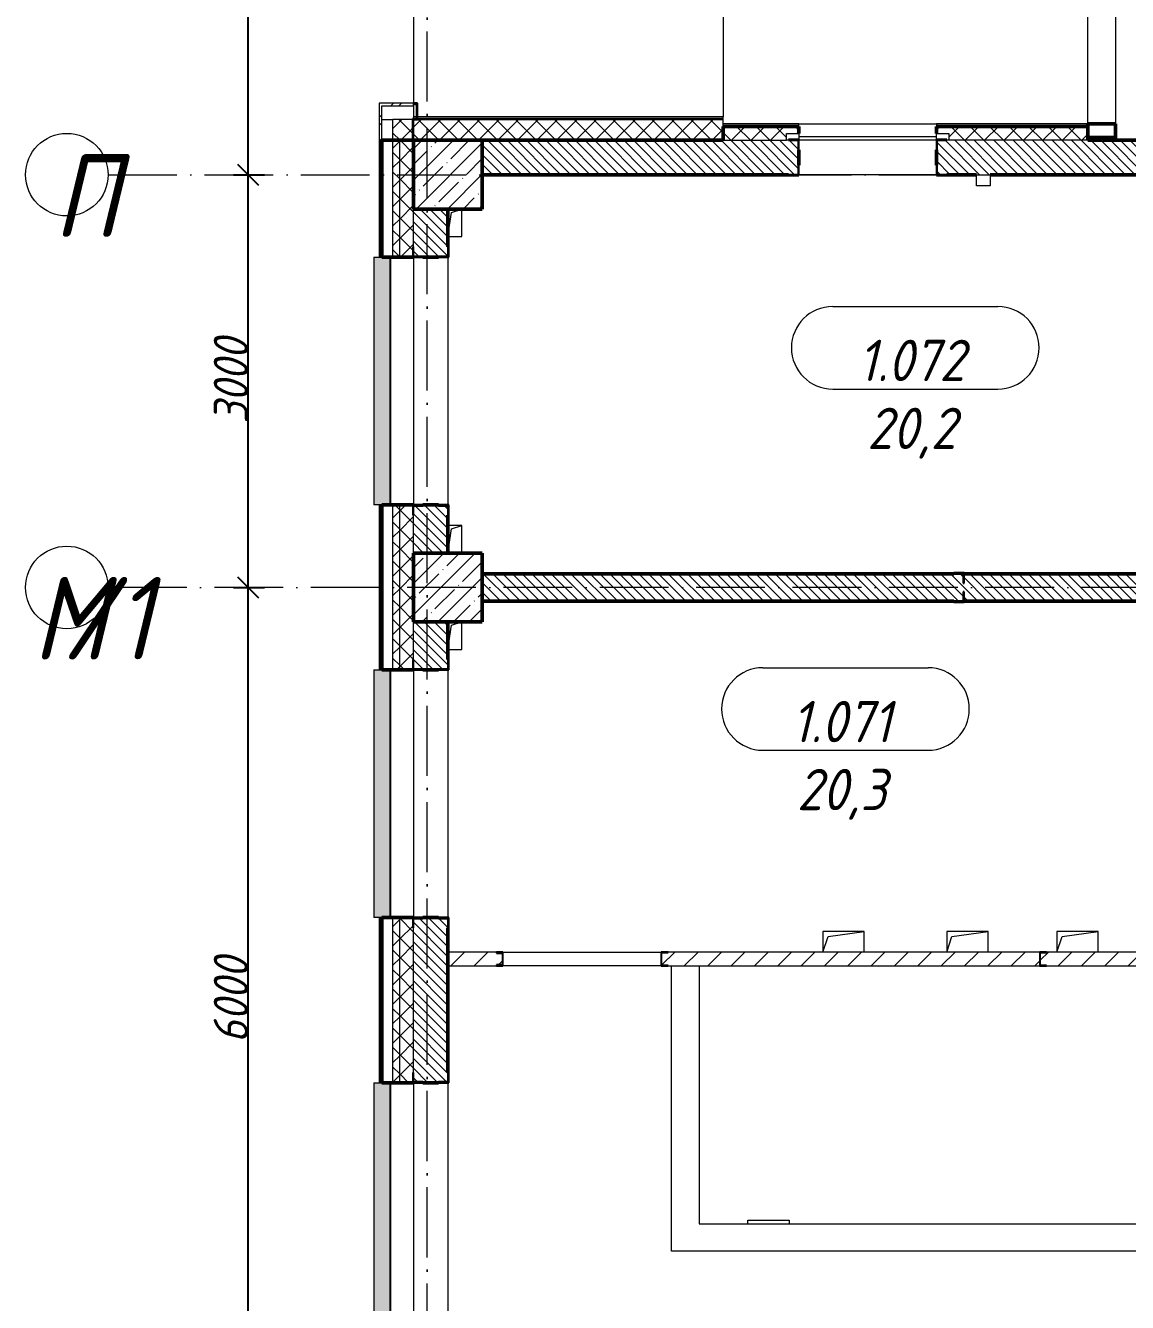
# Model space of a CAD drawing. Header units: millimetres. Extents: x -12989 to 629078, y -109036 to 555275.
# Drawn here: x 507745 to 515751, y 284175 to 293457 of the extents above; entities that cross this region are included whole.
import ezdxf

# ---------------------------------------------------------------- set-up
doc = ezdxf.new("R2010")
doc.units = ezdxf.units.MM
doc.linetypes.add('50_200_ШТРИХ_1Т_ш5_п1_п1_', pattern=[700, 500, -100, 0, -100])
for name, color, linetype, lineweight in [('A-____-____-DIMS', 7, 'Continuous', 9), ('A-DOOR-____-MCUT', 7, 'Continuous', 13), ('A-DOOR-____-OTLN', 7, 'Continuous', 9), ('A-FLOR-____-OTLN', 7, 'Continuous', 9), ('A-GENM-____-MCUT', 7, 'Continuous', 25), ('A-GENM-____-OTLN', 7, 'Continuous', 9), ('A-GENM-____-OTLN-1', 7, 'Continuous', 25), ('A-GLAZ-____-OTLN', 7, 'Continuous', 9), ('A-WALL-____-MCUT-2', 7, 'Continuous', 50), ('A-WALL-____-MCUT-3', 7, 'Continuous', 9), ('A-WALL-____-OTLN', 7, 'Continuous', 9), ('A-WALL-____-PATT-1', 7, 'Continuous', 9), ('A-WALL-FNSH-MCUT-1', 7, 'Continuous', 9), ('E-ELEC-EQPM-OTLN', 7, 'Continuous', 9), ('I-WALL-____-OTLN', 7, 'Continuous', 9), ('S-COLS-____-MCUT', 7, 'Continuous', 50), ('S-COLS-____-OTLN', 7, 'Continuous', 9), ('S-GRID-____-IDEN', 7, 'Continuous', 9), ('S-GRID-____-OTLN-1', 7, '50_200_ШТРИХ_1Т_ш5_п1_п1_', 9)]:
    doc.layers.add(name, color=color, linetype=linetype, lineweight=lineweight)
for name, color, linetype, lineweight, true_color in [('A-AREA-IDEN-1', 7, 'Continuous', 9, 0xaaaaaa), ('A-GLAZ-____-OTLN-1', 7, 'Continuous', 9, 0xc0c0c0), ('A-WALL-____-PATT-2', 7, 'Continuous', 9, 0x787878), ('Оси-3', 7, '50_200_ШТРИХ_1Т_ш5_п1_п1_', 9, 0xaaaaaa)]:
    doc.layers.add(name, color=color, linetype=linetype, lineweight=lineweight, true_color=true_color)
doc.styles.add('ISOCPEUR_I', font='isocpeui.ttf', dxfattribs={"width": 0.9, "height": 2.5})
doc.styles.add('ISOCPEUR_I_9', font='isocpeui.ttf', dxfattribs={"width": 0.9, "height": 250})
doc.dimstyles.new('ISO-2_5_0_9К_БОЛЬШОЙ_ОСИ', dxfattribs={"dimscale": 304.8, "dimtxt": 248.995294, "dimasz": 0.492126, "dimexe": 0.393701, "dimexo": 0, "dimgap": 0, "dimtad": 1, "dimdec": 0, "dimzin": 0, "dimdsep": 46, "dimtxsty": 'ISOCPEUR_I_9', "dimblk1": 'OBLIQUE', "dimblk2": 'OBLIQUE', "dimsah": 1, "dimcen": 0.09, "dimdle": 0.393701, "dimazin": 0, "dimtfac": 1, "dimtdec": 4, "dimtix": 1, "dimtmove": 0, "dimatfit": 3, "dimfxl": 1, "dimtvp": 1, "dimtolj": 1, "dimtzin": 0, "dimarcsym": 2})
pattern_1 = [(135, (513013.31, 265891.49), (-35.35534, -35.35534), [])]
pattern_2 = [(45, (513013.31, 265891.49), (-70.71068, 70.71068), []), (135, (513013.31, 265891.49), (-70.71068, -70.71068), [])]
pattern_3 = [(45, (513013.31, 265891.49), (-85.5366, 85.5366), []), (45, (513070.34, 265891.49), (-85.5366, 85.5366), [])]

# ---------------------------------------------------------------- blocks, each defined once
blk = doc.blocks.new('BSC_Колонна _Прямоугольная - 500х500-V45-АР1_План отверстий 1 этажа в осях 1-64_А-ГГ')
at = {"layer": 'S-COLS-____-OTLN'}
h = blk.add_hatch(dxfattribs=at)
h.set_pattern_fill('FP_77', color=256, style=0, pattern_type=2)
h.set_pattern_definition([(45, (2200, -26481.04), (-114.0493, 114.0493), []), (45, (2314.05, -26481.04), (-114.0493, 114.0493), [201.613, -40.323, 3.353, -36.97])])
h.paths.add_polyline_path([(-250, -250), (250, -250), (250, 250), (-250, 250), (-250, 53.3)], flags=0)
at = {"layer": 'S-COLS-____-MCUT'}
for p, q in [((250, 250), (-250, 250)), ((-250, 250), (-250, -250)), ((250, -250), (250, 250)), ((-250, -250), (250, -250))]:
    blk.add_line(p, q, dxfattribs=at)
blk = doc.blocks.new('BSC_Колонна _Прямоугольная - 500х500-V51-АР1_План отверстий 1 этажа в осях 1-64_А-ГГ')
at = {"layer": 'S-COLS-____-OTLN'}
h = blk.add_hatch(dxfattribs=at)
h.set_pattern_fill('FP_83', color=256, style=0, pattern_type=2)
h.set_pattern_definition([(45, (2200, -23481.04), (-114.0493, 114.0493), []), (45, (2314.05, -23481.04), (-114.0493, 114.0493), [201.613, -40.323, 3.353, -36.97])])
h.paths.add_polyline_path([(-250, -250), (250, -250), (250, 250), (-250, 250)], flags=0)
at = {"layer": 'S-COLS-____-MCUT'}
for p, q in [((250, 250), (-250, 250)), ((-250, 250), (-250, -250)), ((250, -250), (250, 250)), ((-250, -250), (250, -250))]:
    blk.add_line(p, q, dxfattribs=at)
blk = doc.blocks.new('DM_Штора_Противопожарная_Doormaster_EI-60 - ш_1000 х в_2000-26940954-АР1_План отверстий 1 этажа в осях 1-64_А-ГГ')
at = {"layer": 'A-DOOR-____-MCUT'}
for p, q in [((-465, -125), (-450, -125)), ((-465, -175), (-465, -125)), ((-375, -175), (-465, -175)), ((-375, -131), (-375, -175)), ((-375, -150), (625, -150)), ((625, -175), (625, -131)), ((715, -175), (625, -175)), ((700, -125), (715, -125)), ((715, -125), (715, -175))]:
    blk.add_line(p, q, dxfattribs=at)
at = {"layer": 'E-ELEC-EQPM-OTLN'}
for p, q in [((-765, 205), (-665, 205)), ((-765, 125), (-765, 205)), ((-665, 205), (-665, 125)), ((-665, 125), (-765, 125))]:
    blk.add_line(p, q, dxfattribs=at)
blk = doc.blocks.new('Фахверк_СКБ_Уголок - 250_2700-27497298-АР1_План отверстий 1 этажа в осях 1-64_А-ГГ')
at = {"layer": 'A-GENM-____-MCUT'}
for p, q in [((200, 181), (125, 181)), ((125, 181), (125, 106)), ((125, 106), (131, 106)), ((131, 106), (131, 175)), ((131, 175), (200, 175)), ((200, 175), (200, 181)), ((131, -6), (125, -6)), ((125, -6), (125, -81)), ((125, -81), (200, -81)), ((131, -75), (131, -6)), ((200, -75), (131, -75)), ((200, -81), (200, -75))]:
    blk.add_line(p, q, dxfattribs=at)
blk = doc.blocks.new('Фахверк_СКБ_Уголок - 250_3600-27498263-АР1_План отверстий 1 этажа в осях 1-64_А-ГГ')
at = {"layer": 'A-GENM-____-MCUT'}
for p, q in [((200, 181), (125, 181)), ((125, 181), (125, 106)), ((125, 106), (131, 106)), ((131, 106), (131, 175)), ((131, 175), (200, 175)), ((200, 175), (200, 181)), ((131, -6), (125, -6)), ((125, -6), (125, -81)), ((125, -81), (200, -81)), ((131, -75), (131, -6)), ((200, -75), (131, -75)), ((200, -81), (200, -75))]:
    blk.add_line(p, q, dxfattribs=at)
blk = doc.blocks.new('154_Фахверк_СКБ_Швеллер - Тип_100_4010-27736299-АР1_План отверстий 1 этажа в осях 1-64_А-ГГ')
at = {"layer": 'A-GENM-____-MCUT'}
for p, q in [((175, 50), (125, 50)), ((125, 50), (125, -50)), ((128, 47), (175, 47)), ((128, -47), (128, 47)), ((175, 47), (175, 50)), ((125, -50), (175, -50)), ((175, -47), (128, -47)), ((175, -50), (175, -47))]:
    blk.add_line(p, q, dxfattribs=at)
blk = doc.blocks.new('Фахверк_СКБ_Уголок - 200_3600-27915153-АР1_План отверстий 1 этажа в осях 1-64_А-ГГ')
at = {"layer": 'A-GENM-____-MCUT'}
for p, q in [((125, 156), (50, 156)), ((50, 156), (50, 150)), ((50, 150), (119, 150)), ((119, 150), (119, 81)), ((125, 81), (125, 156)), ((119, 81), (125, 81)), ((125, 19), (119, 19)), ((119, 19), (119, -50)), ((125, -56), (125, 19)), ((119, -50), (50, -50)), ((50, -50), (50, -56)), ((50, -56), (125, -56))]:
    blk.add_line(p, q, dxfattribs=at)
blk = doc.blocks.new('154_Стойка_СКБ_Швеллер - СМ-2230_100-28215779-АР1_План отверстий 1 этажа в осях 1-64_А-ГГ')
at = {"layer": 'A-GENM-____-MCUT'}
for p, q in [((171, 50), (125, 50)), ((125, 50), (125, -50)), ((129.5, 42.4), (171, 42.4)), ((129.5, -42.4), (129.5, 42.4)), ((171, 42.4), (171, 50)), ((125, -50), (171, -50)), ((171, -42.4), (129.5, -42.4)), ((171, -50), (171, -42.4))]:
    blk.add_line(p, q, dxfattribs=at)
blk = doc.blocks.new('AR_Отверстие прямоугольное _в плите_ - AR_Отверстие прямоугольное _в плите_-30459777-АР1_План отверстий 1 этажа в осях 1-64_А-ГГ')
at = {"layer": 'A-GENM-____-OTLN'}
for p, q in [((150, 75), (-150, 75)), ((-150, 75), (-150, -75)), ((-150, -75), (-112.5, 37.5)), ((-112.5, 37.5), (150, 75)), ((150, -75), (150, 75))]:
    blk.add_line(p, q, dxfattribs=at)
blk = doc.blocks.new('AR_Отверстие прямоугольное _в плите_ - AR_Отверстие прямоугольное _в плите_-V174-АР1_План отверстий 1 этажа в осях 1-64_А-ГГ')
at = {"layer": 'A-GENM-____-OTLN'}
for p, q in [((-25, 75), (50, 100)), ((50, -100), (50, 100)), ((-50, -100), (-25, 75)), ((-50, -100), (50, -100))]:
    blk.add_line(p, q, dxfattribs=at)
blk = doc.blocks.new('AR_Отверстие прямоугольное _в плите_ - AR_Отверстие прямоугольное _в плите_-V173-АР1_План отверстий 1 этажа в осях 1-64_А-ГГ')
at = {"layer": 'A-GENM-____-OTLN'}
for p, q in [((50, 100), (-50, 100)), ((-25, 75), (50, 100)), ((50, -100), (50, 100)), ((-50, -100), (-25, 75))]:
    blk.add_line(p, q, dxfattribs=at)
blk = doc.blocks.new('Отлив_СКБ - Отлив витража_120_НВФ-31885689-АР1_План отверстий 1 этажа в осях 1-64_А-ГГ')
at = {"layer": 'A-GLAZ-____-OTLN-1'}
for points in [[(1800, 2), (1800, 120), (0, 120), (0, 2), (1264.5, 2)], [(1264.5, 0), (1800, 0), (1800, 2), (0, 2), (0, 0)]]:
    blk.add_hatch(color=256, dxfattribs=at).paths.add_polyline_path(points, flags=0)
at = {"layer": 'A-GLAZ-____-OTLN'}
for p, q in [((0, 83), (0, 120)), ((1800, 120), (0, 120)), ((1800, 120), (1800, 83)), ((0, 2), (1800, 2)), ((1800, 0), (0, 0))]:
    blk.add_line(p, q, dxfattribs=at)
blk = doc.blocks.new('О_Общий_Откосы металлические_СКБ_Боковой - О_Общий_Откосы металлические_СКБ_Боковой-32003644-АР1_План отверстий 1 этажа в осях 1-64_А-ГГ')
at = {"layer": 'A-GENM-____-MCUT'}
for p, q in [((120, 0), (0, 0)), ((0, 0), (0, -30)), ((120, -30), (120, 0)), ((0, -30), (7, -30)), ((7, -30), (7, -7)), ((7, -7), (113, -7)), ((113, -7), (113, -37)), ((113, -37), (270, -37)), ((270, -30), (120, -30)), ((270, -37), (270, -30))]:
    blk.add_line(p, q, dxfattribs=at)
blk = doc.blocks.new('BSC_Колонна _Прямоугольная1 - 200х100 _металл_-35284186-АР1_План отверстий 1 этажа в осях 1-64_А-ГГ')
at = {"layer": 'S-COLS-____-MCUT'}
for p, q in [((100, 50), (-100, 50)), ((-100, 50), (-100, -50)), ((100, -50), (100, 50)), ((-100, -50), (100, -50))]:
    blk.add_line(p, q, dxfattribs=at)
blk = doc.blocks.new('Ось сетки - Круг_Ø6_00__ISO-2_5_0_9K_-25732049-АР1_План отверстий 1 этажа в осях 1-64_А-ГГ')
at = {"layer": 'S-GRID-____-IDEN'}
blk.add_circle((0, 0), 3, dxfattribs=at)
blk = doc.blocks.new('_Oblique')
at = {"color": 0, "linetype": 'ByBlock', "lineweight": -2}
blk.add_line((-0.5, -0.5), (0.5, 0.5), dxfattribs=at)
blk = doc.blocks.new('*D5718')
at = {"layer": 'A-____-____-DIMS', "color": 0, "lineweight": -2, "transparency": 16777216}
for p, q in [((509361.9, 283252.5), (509361.9, 289492.5)), ((509255.8, 289372.5), (509481.9, 289372.5)), ((509255.8, 283372.5), (509481.9, 283372.5))]:
    blk.add_line(p, q, dxfattribs=at)
at = {"layer": 'Defpoints', "color": 0, "transparency": 16777216}
for p in [(509255.8, 289372.5), (509361.9, 289372.5), (509255.8, 283372.5)]:
    blk.add_point(p, dxfattribs=at)
at = {"layer": 'A-____-____-DIMS', "color": 0, "lineweight": -2, "transparency": 16777216, "xscale": 150, "yscale": 150, "zscale": 150}
for p, rotation in [((509361.9, 289372.5), 90), ((509361.9, 283372.5), 270)]:
    blk.add_blockref('_Oblique', p, dxfattribs=dict(at, rotation=rotation))
at = {"layer": 'A-____-____-DIMS', "color": 0, "transparency": 16777216, "insert": (509236.9, 286372.5), "char_height": 250, "width": 758.478, "attachment_point": 5, "rotation": 90, "style": 'ISOCPEUR_I_9'}
blk.add_mtext('\\A1;6000', dxfattribs=at)
blk = doc.blocks.new('*D5719')
at = {"layer": 'A-____-____-DIMS', "color": 0, "lineweight": -2, "transparency": 16777216}
for p, q in [((509361.9, 289252.5), (509361.9, 292492.5)), ((509255.8, 292372.5), (509481.9, 292372.5)), ((509255.8, 289372.5), (509481.9, 289372.5))]:
    blk.add_line(p, q, dxfattribs=at)
at = {"layer": 'Defpoints', "color": 0, "transparency": 16777216}
for p in [(509255.8, 292372.5), (509361.9, 292372.5), (509255.8, 289372.5)]:
    blk.add_point(p, dxfattribs=at)
at = {"layer": 'A-____-____-DIMS', "color": 0, "lineweight": -2, "transparency": 16777216, "xscale": 150, "yscale": 150, "zscale": 150}
for p, rotation in [((509361.9, 292372.5), 90), ((509361.9, 289372.5), 270)]:
    blk.add_blockref('_Oblique', p, dxfattribs=dict(at, rotation=rotation))
at = {"layer": 'A-____-____-DIMS', "color": 0, "transparency": 16777216, "insert": (509236.9, 290872.5), "char_height": 250, "width": 758.478, "attachment_point": 5, "rotation": 90, "style": 'ISOCPEUR_I_9'}
blk.add_mtext('\\A1;3000', dxfattribs=at)
blk = doc.blocks.new('*D5720')
at = {"layer": 'A-____-____-DIMS', "color": 0, "lineweight": -2, "transparency": 16777216}
for p, q in [((509361.9, 292252.5), (509361.9, 298492.5)), ((509255.8, 298372.5), (509481.9, 298372.5)), ((509255.8, 292372.5), (509481.9, 292372.5))]:
    blk.add_line(p, q, dxfattribs=at)
at = {"layer": 'Defpoints', "color": 0, "transparency": 16777216}
for p in [(509255.8, 298372.5), (509361.9, 298372.5), (509255.8, 292372.5)]:
    blk.add_point(p, dxfattribs=at)
at = {"layer": 'A-____-____-DIMS', "color": 0, "lineweight": -2, "transparency": 16777216, "xscale": 150, "yscale": 150, "zscale": 150}
for p, rotation in [((509361.9, 298372.5), 90), ((509361.9, 292372.5), 270)]:
    blk.add_blockref('_Oblique', p, dxfattribs=dict(at, rotation=rotation))
at = {"layer": 'A-____-____-DIMS', "color": 0, "transparency": 16777216, "insert": (509236.9, 295372.5), "char_height": 250, "width": 758.478, "attachment_point": 5, "rotation": 90, "style": 'ISOCPEUR_I_9'}
blk.add_mtext('\\A1;6000', dxfattribs=at)
blk = doc.blocks.new('AAR_СКБ_Марка_помещения_1_5 ммп - Номер _ Площадь-27962135-АИ_План этажа_Стены_1')
at = {"layer": 'A-AREA-IDEN-1'}
for p, q in [((-2.987, 3), (3.013, 3)), ((-2.987, 0), (3.013, 0))]:
    blk.add_line(p, q, dxfattribs=at)
for centre, start, end in [((-2.987, 1.5), 90, 270), ((3.013, 1.5), 270, 90)]:
    blk.add_arc(centre, 1.5, start, end, dxfattribs=at)

msp = doc.modelspace()

# ---------------------------------------------------------------- hatches: boundary and pattern name
at = {"layer": 'A-WALL-____-PATT-1'}
h = msp.add_hatch(dxfattribs=at)
h.set_pattern_fill('FP_6', color=256, style=0, pattern_type=2)
h.set_pattern_definition(pattern_1)
h.paths.add_polyline_path([(515463.3109, 292622.5335), (515663.3109, 292622.5335), (515663.3109, 292642.5335), (515463.3109, 292642.5335)], flags=0)
h.paths.add_polyline_path([(515663.3109, 298102.5335), (515663.3109, 298122.5335), (515463.3109, 298122.5335), (515463.3109, 298102.5335), (515496.6442, 298102.5335)], flags=0)
h = msp.add_hatch(dxfattribs=at)
h.set_pattern_fill('FP_3', color=256, style=0, pattern_type=2)
h.set_pattern_definition(pattern_3)
h.paths.add_polyline_path([(510563.3109, 292872.5335), (510563.3109, 292892.5335), (510313.3109, 292892.5335), (510313.3109, 292872.5335), (510333.3109, 292872.5335)], flags=0)
h = msp.add_hatch(dxfattribs=at)
h.set_pattern_fill('FP_3', color=256, style=0, pattern_type=2)
h.set_pattern_definition(pattern_3)
h.paths.add_polyline_path([(510333.3109, 275407.5335), (510333.3109, 277722.5335), (510313.3109, 277722.5335), (510313.3109, 275407.5335)], flags=0)
h.paths.add_polyline_path([(510333.3109, 279522.5335), (510333.3109, 280972.5335), (510313.3109, 280972.5335), (510313.3109, 279522.5335)], flags=0)
h.paths.add_polyline_path([(510333.3109, 282772.5335), (510333.3109, 283972.5335), (510313.3109, 283972.5335), (510313.3109, 282772.5335)], flags=0)
h.paths.add_polyline_path([(510333.3109, 285772.5335), (510333.3109, 286972.5335), (510313.3109, 286972.5335), (510313.3109, 285772.5335)], flags=0)
h.paths.add_polyline_path([(510313.3109, 288772.5335), (510333.3109, 288772.5335), (510333.3109, 289972.5335), (510313.3109, 289972.5335), (510313.3109, 288985.8214)], flags=0)
h.paths.add_polyline_path([(510333.3109, 291772.5335), (510333.3109, 292872.5335), (510313.3109, 292872.5335), (510313.3109, 291772.5335)], flags=0)
h = msp.add_hatch(dxfattribs=at)
h.set_pattern_fill('FP_1', color=256, style=0, pattern_type=2)
h.set_pattern_definition(pattern_2)
h.paths.add_polyline_path([(512813.3109, 292622.5335), (512813.3109, 292772.5335), (510413.3109, 292772.5335), (510413.3109, 292622.5335), (511230.8965, 292622.5335)], flags=0)
h = msp.add_hatch(dxfattribs=at)
h.set_pattern_fill('FP_1', color=256, style=0, pattern_type=2)
h.set_pattern_definition(pattern_2)
h.paths.add_polyline_path([(515463.3109, 292622.5335), (515463.3109, 292722.5335), (514363.3109, 292722.5335), (514363.3109, 292672.5335), (514453.3109, 292672.5335), (514453.3109, 292622.5335), (514765.8251, 292622.5335)], flags=0)
h.paths.add_polyline_path([(512998.3608, 292622.5335), (513273.3109, 292622.5335), (513273.3109, 292672.5335), (513363.3109, 292672.5335), (513363.3109, 292722.5335), (512813.3109, 292722.5335), (512813.3109, 292622.5335)], flags=0)
h = msp.add_hatch(dxfattribs=at)
h.set_pattern_fill('FP_1', color=256, style=0, pattern_type=2)
h.set_pattern_definition(pattern_2)
h.paths.add_polyline_path([(510463.3109, 275407.5335), (510463.3109, 277722.5335), (510413.3109, 277722.5335), (510413.3109, 275407.5335)], flags=0)
h.paths.add_polyline_path([(510413.3109, 279522.5335), (510463.3109, 279522.5335), (510463.3109, 280972.5335), (510413.3109, 280972.5335), (510413.3109, 279525.8875)], flags=0)
h.paths.add_polyline_path([(510463.3109, 282772.5335), (510463.3109, 283972.5335), (510413.3109, 283972.5335), (510413.3109, 282772.5335)], flags=0)
h.paths.add_polyline_path([(510463.3109, 285772.5335), (510463.3109, 286972.5335), (510413.3109, 286972.5335), (510413.3109, 285772.5335)], flags=0)
h.paths.add_polyline_path([(510463.3109, 288772.5335), (510463.3109, 289972.5335), (510413.3109, 289972.5335), (510413.3109, 288772.5335)], flags=0)
h.paths.add_polyline_path([(510413.3109, 291772.5335), (510463.3109, 291772.5335), (510463.3109, 292622.5335), (510413.3109, 292622.5335), (510413.3109, 292425.7974)], flags=0)
h = msp.add_hatch(dxfattribs=at)
h.set_pattern_fill('FP_1', color=256, style=0, pattern_type=2)
h.set_pattern_definition(pattern_2)
h.paths.add_polyline_path([(510563.3109, 275407.5335), (510563.3109, 277647.5335), (510557.3109, 277647.5335), (510557.3109, 277722.5335), (510463.3109, 277722.5335), (510463.3109, 275407.5335)], flags=0)
h.paths.add_polyline_path([(510463.3109, 279522.5335), (510557.3109, 279522.5335), (510557.3109, 279597.5335), (510563.3109, 279597.5335), (510563.3109, 280897.5335), (510557.3109, 280897.5335), (510557.3109, 280972.5335), (510463.3109, 280972.5335), (510463.3109, 279525.8875)], flags=0)
h.paths.add_polyline_path([(510557.3109, 282772.5335), (510557.3109, 282847.5335), (510563.3109, 282847.5335), (510563.3109, 283897.5335), (510557.3109, 283897.5335), (510557.3109, 283972.5335), (510463.3109, 283972.5335), (510463.3109, 282772.5335)], flags=0)
h.paths.add_polyline_path([(510557.3109, 285772.5335), (510557.3109, 285847.5335), (510563.3109, 285847.5335), (510563.3109, 286897.5335), (510557.3109, 286897.5335), (510557.3109, 286972.5335), (510463.3109, 286972.5335), (510463.3109, 285772.5335)], flags=0)
h.paths.add_polyline_path([(510557.3109, 288772.5335), (510557.3109, 288847.5335), (510563.3109, 288847.5335), (510563.3109, 289897.5335), (510557.3109, 289897.5335), (510557.3109, 289972.5335), (510463.3109, 289972.5335), (510463.3109, 288772.5335)], flags=0)
h.paths.add_polyline_path([(510557.3109, 291772.5335), (510557.3109, 291847.5335), (510563.3109, 291847.5335), (510563.3109, 292622.5335), (510463.3109, 292622.5335), (510463.3109, 291772.5335)], flags=0)
h = msp.add_hatch(dxfattribs=at)
h.set_pattern_fill('FP_6', color=256, style=0, pattern_type=2)
h.set_pattern_definition(pattern_1)
h.paths.add_polyline_path([(518113.3109, 292372.5335), (518113.3109, 292622.5335), (517519.3109, 292622.5335), (517519.3109, 292553.5335), (517513.3109, 292553.5335), (517513.3109, 292441.5335), (517519.3109, 292441.5335), (517519.3109, 292372.5335), (517903.3109, 292372.5335)], flags=0)
h.paths.add_polyline_path([(516438.3109, 292372.5335), (516507.3109, 292372.5335), (516507.3109, 292441.5335), (516513.3109, 292441.5335), (516513.3109, 292553.5335), (516507.3109, 292553.5335), (516507.3109, 292622.5335), (514369.3109, 292622.5335), (514369.3109, 292553.5335), (514363.3109, 292553.5335), (514363.3109, 292441.5335), (514369.3109, 292441.5335), (514369.3109, 292372.5335), (516423.3109, 292372.5335)], flags=0)
h.paths.add_polyline_path([(513357.3109, 292372.5335), (513357.3109, 292441.5335), (513363.3109, 292441.5335), (513363.3109, 292553.5335), (513357.3109, 292553.5335), (513357.3109, 292622.5335), (511063.3109, 292622.5335), (511063.3109, 292372.5335), (513288.3109, 292372.5335)], flags=0)
h = msp.add_hatch(dxfattribs=at)
h.set_pattern_fill('FP_6', color=256, style=0, pattern_type=2)
h.set_pattern_definition(pattern_1)
h.paths.add_polyline_path([(510563.3109, 289622.5335), (510813.3109, 289622.5335), (510813.3109, 289966.5335), (510744.3109, 289966.5335), (510744.3109, 289972.5335), (510632.3109, 289972.5335), (510632.3109, 289966.5335), (510563.3109, 289966.5335), (510563.3109, 289845.8154)], flags=0)
h.paths.add_polyline_path([(510744.3109, 291772.5335), (510744.3109, 291778.5335), (510813.3109, 291778.5335), (510813.3109, 292122.5335), (510563.3109, 292122.5335), (510563.3109, 291778.5335), (510632.3109, 291778.5335), (510632.3109, 291772.5335)], flags=0)
h = msp.add_hatch(dxfattribs=at)
h.set_pattern_fill('FP_6', color=256, style=0, pattern_type=2)
h.set_pattern_definition(pattern_1)
h.paths.add_polyline_path([(518113.3109, 289272.5335), (518113.3109, 289472.5335), (514563.3109, 289472.5335), (514563.3109, 289403.5335), (514557.3109, 289403.5335), (514557.3109, 289472.5335), (511063.3109, 289472.5335), (511063.3109, 289272.5335), (514557.3109, 289272.5335), (514557.3109, 289341.5335), (514563.3109, 289341.5335), (514563.3109, 289272.5335), (516533.2894, 289272.5335)], flags=0)
h = msp.add_hatch(dxfattribs=at)
h.set_pattern_fill('FP_6', color=256, style=0, pattern_type=2)
h.set_pattern_definition(pattern_1)
h.paths.add_polyline_path([(510563.3109, 283622.5335), (510813.3109, 283622.5335), (510813.3109, 283966.5335), (510744.3109, 283966.5335), (510744.3109, 283972.5335), (510632.3109, 283972.5335), (510632.3109, 283966.5335), (510563.3109, 283966.5335), (510563.3109, 283825.8574)], flags=0)
h.paths.add_polyline_path([(510744.3109, 285772.5335), (510744.3109, 285778.5335), (510813.3109, 285778.5335), (510813.3109, 286966.5335), (510744.3109, 286966.5335), (510744.3109, 286972.5335), (510632.3109, 286972.5335), (510632.3109, 286966.5335), (510563.3109, 286966.5335), (510563.3109, 285778.5335), (510632.3109, 285778.5335), (510632.3109, 285772.5335)], flags=0)
h.paths.add_polyline_path([(510744.3109, 288772.5335), (510744.3109, 288778.5335), (510813.3109, 288778.5335), (510813.3109, 289122.5335), (510563.3109, 289122.5335), (510563.3109, 288778.5335), (510632.3109, 288778.5335), (510632.3109, 288772.5335)], flags=0)
h = msp.add_hatch(dxfattribs=at)
h.set_pattern_fill('FP_4', color=256, style=0, pattern_type=2)
h.set_pattern_definition([(45, (513013.31, 265891.49), (-84.8528, 84.8528), [])])
h.paths.add_polyline_path([(518013.3109, 286622.5335), (518013.3109, 286722.5335), (515163.3109, 286722.5335), (515163.3109, 286719.5335), (515116.3109, 286719.5335), (515116.3109, 286625.5335), (515163.3109, 286625.5335), (515163.3109, 286622.5335), (516533.2894, 286622.5335)], flags=0)
h.paths.add_polyline_path([(515113.3109, 286622.5335), (515113.3109, 286722.5335), (512413.3109, 286722.5335), (512413.3109, 286719.5335), (512366.3109, 286719.5335), (512366.3109, 286625.5335), (512413.3109, 286625.5335), (512413.3109, 286622.5335), (514765.8251, 286622.5335)], flags=0)
h.paths.add_polyline_path([(511167.3109, 286622.5335), (511167.3109, 286630.1335), (511208.8109, 286630.1335), (511208.8109, 286714.9335), (511167.3109, 286714.9335), (511167.3109, 286722.5335), (510813.3109, 286722.5335), (510813.3109, 286622.5335)], flags=0)
at = {"layer": 'A-WALL-____-PATT-2'}
h = msp.add_hatch(dxfattribs=at)
h.set_pattern_fill('FP_183', color=256, style=0, pattern_type=2)
h.set_pattern_definition([(0, (513013.31, 265891.492), (81.28, 20.32), [3.353, -57.607, 3.353, -57.607, -325.12]), (0, (513013.31, 265891.492), (81.28, 20.32), [-121.92, 3.353, -118.567, 3.353, -57.607, -142.24]), (0, (513013.31, 265891.492), (81.28, 20.32), [-304.8, 3.353, -37.287, 3.353, -98.247]), (120, (513043.79, 265901.652), (-58.237636, 60.230545), [3.353, -57.607, 3.353, -57.607, -325.12]), (120, (513043.79, 265901.652), (-58.237636, 60.230545), [-121.92, 3.353, -118.567, 3.353, -57.607, -142.24]), (120, (513043.79, 265901.652), (-58.237636, 60.230545), [-304.8, 3.353, -37.287, 3.353, -98.247]), (240, (513053.95, 265942.292), (-23.042364, -80.550545), [3.353, -57.607, 3.353, -57.607, -325.12]), (240, (513053.95, 265942.292), (-23.042364, -80.550545), [-121.92, 3.353, -118.567, 3.353, -57.607, -142.24]), (240, (513053.95, 265942.292), (-23.042364, -80.550545), [-304.8, 3.353, -37.287, 3.353, -98.247])])
h.paths.add_polyline_path([(515463.3109, 292722.5335), (515463.3109, 292742.5335), (514363.3109, 292742.5335), (514363.3109, 292722.5335), (514765.8251, 292722.5335)], flags=0)
h.paths.add_polyline_path([(512998.3608, 292722.5335), (513363.3109, 292722.5335), (513363.3109, 292742.5335), (512813.3109, 292742.5335), (512813.3109, 292722.5335)], flags=0)

# ---------------------------------------------------------------- linework, layer by layer
at = {"layer": 'A-FLOR-____-OTLN'}
for p, q in [((512813.3109, 297952.5335), (512813.3109, 292792.5335)), ((510563.3109, 297852.5335), (510563.3109, 292892.5335)), ((510563.3109, 292872.5335), (510563.3109, 292792.5335)), ((512993.3109, 284772.5335), (513293.3109, 284772.5335)), ((512993.3109, 284747.5335), (512993.3109, 284772.5335)), ((513293.3109, 284772.5335), (513293.3109, 284747.5335))]:
    msp.add_line(p, q, dxfattribs=at)
at = {"layer": 'A-WALL-____-MCUT-2'}
for p, q in [((512813.3109, 292722.5335), (512813.3109, 292622.5335)), ((513363.3109, 292722.5335), (512813.3109, 292722.5335)), ((513363.3109, 292672.5335), (513363.3109, 292722.5335)), ((514363.3109, 292722.5335), (514363.3109, 292672.5335)), ((515463.3109, 292722.5335), (514363.3109, 292722.5335)), ((515463.3109, 292622.5335), (515463.3109, 292642.5335)), ((515463.3109, 292642.5335), (515463.3109, 292622.5335)), ((515663.3109, 292622.5335), (515663.3109, 292642.5335)), ((510563.3109, 292622.5335), (510333.3109, 292622.5335)), ((510333.3109, 292622.5335), (510333.3109, 291772.5335)), ((512813.3109, 292622.5335), (511063.3109, 292622.5335)), ((513363.3109, 292441.5335), (513363.3109, 292553.5335)), ((514363.3109, 292553.5335), (514363.3109, 292441.5335)), ((516423.3109, 292622.5335), (515463.3109, 292622.5335)), ((511063.3109, 292372.5335), (513288.3109, 292372.5335)), ((514438.3109, 292372.5335), (514653.3109, 292372.5335)), ((514753.3109, 292372.5335), (516438.3109, 292372.5335)), ((510813.3109, 291847.5335), (510813.3109, 292122.5335)), ((510333.3109, 291772.5335), (510557.3109, 291772.5335)), ((510632.3109, 291772.5335), (510744.3109, 291772.5335)), ((510557.3109, 289972.5335), (510333.3109, 289972.5335)), ((510333.3109, 289972.5335), (510333.3109, 288772.5335)), ((510744.3109, 289972.5335), (510632.3109, 289972.5335)), ((510813.3109, 289622.5335), (510813.3109, 289897.5335)), ((514488.3109, 289472.5335), (511063.3109, 289472.5335)), ((518113.3109, 289472.5335), (514563.3109, 289472.5335)), ((511063.3109, 289272.5335), (514488.3109, 289272.5335)), ((514563.3109, 289272.5335), (518113.3109, 289272.5335)), ((510813.3109, 288847.5335), (510813.3109, 289122.5335)), ((510333.3109, 288772.5335), (510557.3109, 288772.5335)), ((510632.3109, 288772.5335), (510744.3109, 288772.5335)), ((510557.3109, 286972.5335), (510333.3109, 286972.5335)), ((510333.3109, 286972.5335), (510333.3109, 285772.5335)), ((510744.3109, 286972.5335), (510632.3109, 286972.5335)), ((510813.3109, 285847.5335), (510813.3109, 286897.5335)), ((510333.3109, 285772.5335), (510557.3109, 285772.5335)), ((510632.3109, 285772.5335), (510744.3109, 285772.5335))]:
    msp.add_line(p, q, dxfattribs=at)
at = {"layer": 'A-WALL-____-MCUT-3'}
for p, q in [((510563.3109, 292772.5335), (510413.3109, 292772.5335)), ((510413.3109, 291772.5335), (510413.3109, 292772.5335)), ((510563.3109, 292784.5335), (512813.3109, 292784.5335)), ((510563.3109, 292778.5335), (512813.3109, 292778.5335)), ((512813.3109, 292722.5335), (512813.3109, 292772.5335)), ((510463.3109, 291772.5335), (510463.3109, 292622.5335)), ((512813.3109, 292622.5335), (513273.3109, 292622.5335)), ((515463.3109, 292622.5335), (514453.3109, 292622.5335)), ((510563.3109, 291847.5335), (510563.3109, 292122.5335)), ((510413.3109, 288772.5335), (510413.3109, 289972.5335)), ((510463.3109, 288772.5335), (510463.3109, 289972.5335)), ((510563.3109, 289622.5335), (510563.3109, 289897.5335)), ((510563.3109, 288847.5335), (510563.3109, 289122.5335)), ((510413.3109, 285772.5335), (510413.3109, 286972.5335)), ((510463.3109, 285772.5335), (510463.3109, 286972.5335)), ((510563.3109, 285847.5335), (510563.3109, 286897.5335))]:
    msp.add_line(p, q, dxfattribs=at)
at = {"layer": 'A-WALL-____-OTLN'}
for p, q in [((510333.3109, 292772.5335), (510413.3109, 292772.5335)), ((513363.3109, 292742.5335), (514363.3109, 292742.5335)), ((514363.3109, 292622.5335), (513363.3109, 292622.5335)), ((510563.3109, 291772.5335), (510563.3109, 289972.5335)), ((510813.3109, 291772.5335), (510813.3109, 289972.5335)), ((510563.3109, 288772.5335), (510563.3109, 286972.5335)), ((510813.3109, 288772.5335), (510813.3109, 286972.5335)), ((510563.3109, 285772.5335), (510563.3109, 283972.5335)), ((510813.3109, 285772.5335), (510813.3109, 283972.5335))]:
    msp.add_line(p, q, dxfattribs=at)
at = {"layer": 'A-WALL-FNSH-MCUT-1'}
for p, q in [((510313.3109, 292892.5335), (510313.3109, 291772.5335)), ((510563.3109, 292892.5335), (510313.3109, 292892.5335)), ((510333.3109, 292622.5335), (510333.3109, 292872.5335)), ((510333.3109, 292872.5335), (510563.3109, 292872.5335)), ((510563.3109, 292872.5335), (510563.3109, 292892.5335)), ((512813.3109, 292792.5335), (510563.3109, 292792.5335)), ((510563.3109, 292792.5335), (510563.3109, 292772.5335)), ((510563.3109, 292772.5335), (512813.3109, 292772.5335)), ((512813.3109, 292772.5335), (512813.3109, 292792.5335)), ((513363.3109, 292742.5335), (512813.3109, 292742.5335)), ((513363.3109, 292722.5335), (513363.3109, 292742.5335)), ((515463.3109, 292742.5335), (514363.3109, 292742.5335)), ((514363.3109, 292742.5335), (514363.3109, 292722.5335)), ((510313.3109, 291772.5335), (510333.3109, 291772.5335)), ((510313.3109, 289972.5335), (510313.3109, 288772.5335)), ((510333.3109, 289972.5335), (510313.3109, 289972.5335)), ((510313.3109, 288772.5335), (510333.3109, 288772.5335)), ((510313.3109, 286972.5335), (510313.3109, 285772.5335)), ((510333.3109, 286972.5335), (510313.3109, 286972.5335)), ((511167.3109, 286722.5335), (510813.3109, 286722.5335)), ((515113.3109, 286722.5335), (512413.3109, 286722.5335)), ((518407.3109, 286722.5335), (515163.3109, 286722.5335)), ((510813.3109, 286622.5335), (511167.3109, 286622.5335)), ((512413.3109, 286622.5335), (515113.3109, 286622.5335)), ((515163.3109, 286622.5335), (518013.3109, 286622.5335)), ((510313.3109, 285772.5335), (510333.3109, 285772.5335))]:
    msp.add_line(p, q, dxfattribs=at)
at = {"layer": 'I-WALL-____-OTLN'}
for p, q in [((515463.3109, 292742.5335), (515463.3109, 298002.5335)), ((515663.3109, 298002.5335), (515663.3109, 292742.5335)), ((514363.3109, 292372.5335), (513363.3109, 292372.5335)), ((511213.3109, 286722.5335), (512363.3109, 286722.5335)), ((512363.3109, 286622.5335), (511213.3109, 286622.5335)), ((512438.3109, 284547.5335), (512438.3109, 286622.5335)), ((512638.3109, 286622.5335), (512638.3109, 284747.5335)), ((512638.3109, 284747.5335), (518013.3109, 284747.5335)), ((518013.3109, 284547.5335), (512438.3109, 284547.5335))]:
    msp.add_line(p, q, dxfattribs=at)
at = {"layer": 'S-GRID-____-OTLN-1'}
for p, q in [((510663.3109, 261408.8852), (510663.3109, 315772.4512)), ((508344.5407, 292372.5335), (539721.0501, 292372.5335)), ((539721.0501, 289372.5335), (508344.5407, 289372.5335))]:
    msp.add_line(p, q, dxfattribs=at)
at = {"layer": 'Оси-3'}
msp.add_line((510663.3109, 259999.1118), (510663.3109, 357169.785), dxfattribs=at)

# ---------------------------------------------------------------- block references
at = {"layer": 'A-AREA-IDEN-1', "xscale": 199.9999999999999, "yscale": 199.9999999999999, "zscale": 199.9999999999999}
for p in [(514206.7004, 290814.4418), (513699.2022, 288189.1282)]:
    msp.add_blockref('AAR_СКБ_Марка_помещения_1_5 ммп - Номер _ Площадь-27962135-АИ_План этажа_Стены_1', p, dxfattribs=at)
at = {"layer": 'A-DOOR-____-OTLN', "rotation": 180}
msp.add_blockref('DM_Штора_Противопожарная_Doormaster_EI-60 - ш_1000 х в_2000-26940954-АР1_План отверстий 1 этажа в осях 1-64_А-ГГ', (513988.3109, 292497.5335), dxfattribs=at)
at = {"layer": 'A-GENM-____-OTLN', "rotation": 270.0000000000002}
msp.add_blockref('О_Общий_Откосы металлические_СКБ_Боковой - О_Общий_Откосы металлические_СКБ_Боковой-32003644-АР1_План отверстий 1 этажа в осях 1-64_А-ГГ', (510593.3109, 292892.5335), dxfattribs=at)
at = {"layer": 'A-GENM-____-OTLN'}
for name, p in [('AR_Отверстие прямоугольное _в плите_ - AR_Отверстие прямоугольное _в плите_-V174-АР1_План отверстий 1 этажа в осях 1-64_А-ГГ', (510863.3109, 292022.5335)), ('AR_Отверстие прямоугольное _в плите_ - AR_Отверстие прямоугольное _в плите_-V173-АР1_План отверстий 1 этажа в осях 1-64_А-ГГ', (510863.3109, 289722.5335)), ('AR_Отверстие прямоугольное _в плите_ - AR_Отверстие прямоугольное _в плите_-V174-АР1_План отверстий 1 этажа в осях 1-64_А-ГГ', (510863.3109, 289022.5335)), ('AR_Отверстие прямоугольное _в плите_ - AR_Отверстие прямоугольное _в плите_-30459777-АР1_План отверстий 1 этажа в осях 1-64_А-ГГ', (513688.2609, 286797.5335)), ('AR_Отверстие прямоугольное _в плите_ - AR_Отверстие прямоугольное _в плите_-30459777-АР1_План отверстий 1 этажа в осях 1-64_А-ГГ', (514588.2609, 286797.5335)), ('AR_Отверстие прямоугольное _в плите_ - AR_Отверстие прямоугольное _в плите_-30459777-АР1_План отверстий 1 этажа в осях 1-64_А-ГГ', (515388.2609, 286797.5335))]:
    msp.add_blockref(name, p, dxfattribs=at)
at = {"layer": 'A-GENM-____-OTLN-1'}
for name, p, rotation in [('Фахверк_СКБ_Уголок - 250_3600-27498263-АР1_План отверстий 1 этажа в осях 1-64_А-ГГ', (513488.3109, 292547.5335), 180), ('Фахверк_СКБ_Уголок - 250_2700-27497298-АР1_План отверстий 1 этажа в осях 1-64_А-ГГ', (510738.3109, 291647.5335), 89.99999999999991), ('Фахверк_СКБ_Уголок - 250_2700-27497298-АР1_План отверстий 1 этажа в осях 1-64_А-ГГ', (510638.3109, 290097.5335), 269.9999999999999), ('Фахверк_СКБ_Уголок - 250_2700-27497298-АР1_План отверстий 1 этажа в осях 1-64_А-ГГ', (510738.3109, 288647.5335), 89.99999999999991), ('Фахверк_СКБ_Уголок - 250_2700-27497298-АР1_План отверстий 1 этажа в осях 1-64_А-ГГ', (510638.3109, 287097.5335), 269.9999999999999), ('154_Стойка_СКБ_Швеллер - СМ-2230_100-28215779-АР1_План отверстий 1 этажа в осях 1-64_А-ГГ', (511338.3109, 286672.5335), 180), ('Фахверк_СКБ_Уголок - 250_2700-27497298-АР1_План отверстий 1 этажа в осях 1-64_А-ГГ', (510738.3109, 285647.5335), 89.99999999999991)]:
    msp.add_blockref(name, p, dxfattribs=dict(at, rotation=rotation))
for name, p in [('Фахверк_СКБ_Уголок - 250_3600-27498263-АР1_План отверстий 1 этажа в осях 1-64_А-ГГ', (514238.3109, 292447.5335)), ('Фахверк_СКБ_Уголок - 200_3600-27915153-АР1_План отверстий 1 этажа в осях 1-64_А-ГГ', (514438.3109, 289322.5335)), ('154_Фахверк_СКБ_Швеллер - Тип_100_4010-27736299-АР1_План отверстий 1 этажа в осях 1-64_А-ГГ', (512238.3109, 286672.5335)), ('154_Фахверк_СКБ_Швеллер - Тип_100_4010-27736299-АР1_План отверстий 1 этажа в осях 1-64_А-ГГ', (514988.3109, 286672.5335))]:
    msp.add_blockref(name, p, dxfattribs=at)
at = {"layer": 'A-GLAZ-____-OTLN', "rotation": 90}
for p in [(510396.3109, 289972.5335), (510396.3109, 286972.5335), (510396.3109, 283972.5335)]:
    msp.add_blockref('Отлив_СКБ - Отлив витража_120_НВФ-31885689-АР1_План отверстий 1 этажа в осях 1-64_А-ГГ', p, dxfattribs=at)
at = {"layer": 'S-COLS-____-OTLN', "rotation": 180}
msp.add_blockref('BSC_Колонна _Прямоугольная1 - 200х100 _металл_-35284186-АР1_План отверстий 1 этажа в осях 1-64_А-ГГ', (515563.3109, 292692.5335), dxfattribs=at)
at = {"layer": 'S-COLS-____-OTLN'}
for name, p in [('BSC_Колонна _Прямоугольная - 500х500-V45-АР1_План отверстий 1 этажа в осях 1-64_А-ГГ', (510813.3109, 292372.5335)), ('BSC_Колонна _Прямоугольная - 500х500-V51-АР1_План отверстий 1 этажа в осях 1-64_А-ГГ', (510813.3109, 289372.5335))]:
    msp.add_blockref(name, p, dxfattribs=at)
at = {"layer": 'S-GRID-____-IDEN', "xscale": 99.99999999999993, "yscale": 99.99999999999993, "zscale": 99.99999999999993}
for p, rotation in [((508044.5407, 292372.5335), 269.9999999999996), ((508044.5407, 289372.5335), 89.9999999999998)]:
    msp.add_blockref('Ось сетки - Круг_Ø6_00__ISO-2_5_0_9K_-25732049-АР1_План отверстий 1 этажа в осях 1-64_А-ГГ', p, dxfattribs=dict(at, rotation=rotation))

# ---------------------------------------------------------------- texts
at = {"layer": 'A-AREA-IDEN-1', "char_height": 300, "attachment_point": 8, "line_spacing_factor": 1.139951, "style": 'ISOCPEUR_I'}
for s, insert, width in [('\\pxqc,t8.46667,16.93333,25.4,33.86667,42.33333,50.8,59.26667,67.73333,76.2,84.66667,93.13333,101.6,110.06667,118.53333,127,135.46667,143.93333,152.4,160.86667,169.33333,177.8,186.26667,194.73333,203.2,211.66667,220.13333,228.6,237.06667,245.53333,254,262.46667,270.93333;{1.072}', (514181.2713, 290872.7716), 900), ('\\pxqc,t8.46667,16.93333,25.4,33.86667,42.33333,50.8,59.26667,67.73333,76.2,84.66667,93.13333,101.6,110.06667,118.53333,127,135.46667,143.93333,152.4,160.86667,169.33333,177.8,186.26667,194.73333,203.2,211.66667,220.13333,228.6,237.06667,245.53333,254,262.46667,270.93333;{20,2}', (514182.2713, 290308.8237), 754), ('\\pxqc,t8.46667,16.93333,25.4,33.86667,42.33333,50.8,59.26667,67.73333,76.2,84.66667,93.13333,101.6,110.06667,118.53333,127,135.46667,143.93333,152.4,160.86667,169.33333,177.8,186.26667,194.73333,203.2,211.66667,220.13333,228.6,237.06667,245.53333,254,262.46667,270.93333;{1.071}', (513673.7731, 288247.4581), 846), ('\\pxqc,t8.46667,16.93333,25.4,33.86667,42.33333,50.8,59.26667,67.73333,76.2,84.66667,93.13333,101.6,110.06667,118.53333,127,135.46667,143.93333,152.4,160.86667,169.33333,177.8,186.26667,194.73333,203.2,211.66667,220.13333,228.6,237.06667,245.53333,254,262.46667,270.93333;{20,3}', (513674.7731, 287683.5101), 754)]:
    msp.add_mtext(s, dxfattribs=dict(at, insert=insert, width=width))
at = {"layer": 'S-GRID-____-IDEN', "char_height": 600, "attachment_point": 1, "style": 'ISOCPEUR_I'}
for s, insert, width in [('\\fISOCPEUR|b0|i1|c204|p34|;\\W.9;П', (507946.5612, 292519.166), 223.670812), ('\\fISOCPEUR|b0|i1|c204|p34|;\\W.9;М', (507796.9202, 289448.6094), 252.531562), ('/1', (508005.2796, 289448.6094), 346.329)]:
    msp.add_mtext(s, dxfattribs=dict(at, insert=insert, width=width))

# ---------------------------------------------------------------- dimensions: what is measured, and where the dimension line sits
at = {"layer": 'A-____-____-DIMS'}
for base, p1, p2, override, picture, middle in [((509361.9153, 298372.5335), (509255.8493, 292372.5335), (509255.8493, 298372.5335), {"dimpost": '<>', "dimfxl": 6000}, '*D5720', (509236.9153, 295372.5335)), ((509361.9153, 292372.5335), (509255.8493, 289372.5335), (509255.8493, 292372.5335), {"dimpost": '<>', "dimfxl": 3000}, '*D5719', (509236.9153, 290872.5335)), ((509361.9153, 289372.5335), (509255.8493, 283372.5335), (509255.8493, 289372.5335), {"dimpost": '<>', "dimfxl": 6000}, '*D5718', (509236.9153, 286372.5335))]:
    dim = msp.add_linear_dim(base=base, p1=p1, p2=p2, angle=90, dimstyle='ISO-2_5_0_9К_БОЛЬШОЙ_ОСИ', override=override, dxfattribs=at)
    dim.commit()
    dim.dimension.update_dxf_attribs({"geometry": picture, "text_midpoint": middle})

doc.saveas('drawing.dxf')
